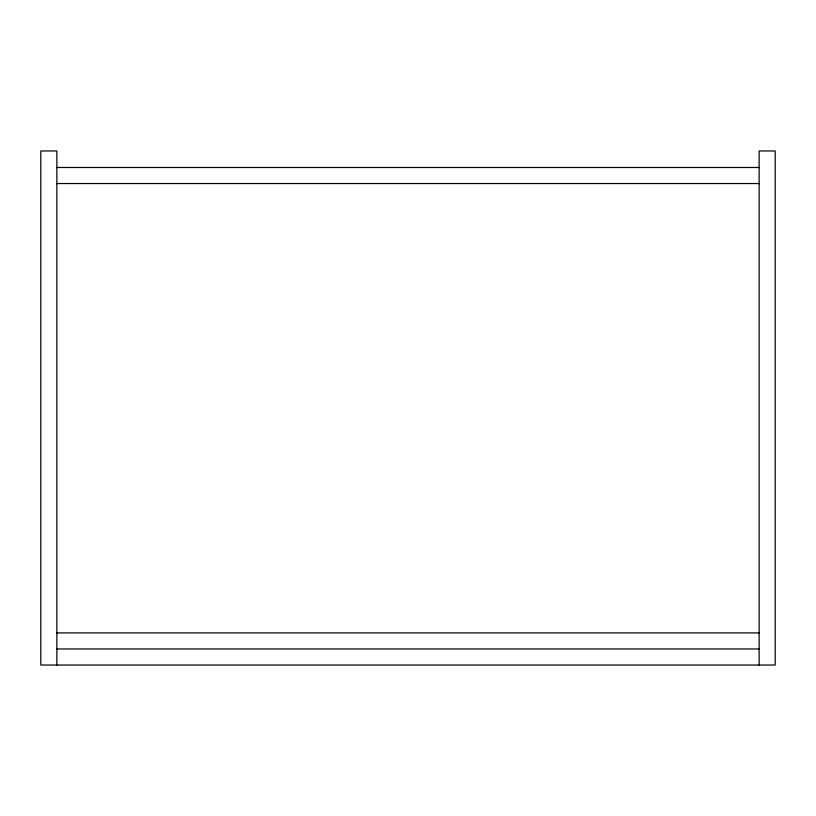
<?xml version="1.0" encoding="UTF-8"?>
<svg xmlns="http://www.w3.org/2000/svg" width="816" height="816" viewBox="0 0 816 816"><rect width="100%" height="100%" fill="white"/><g stroke="black" fill="none" stroke-linecap="round" stroke-linejoin="round"><path stroke-width="1.22" d="M56.865 167.484L759.135 167.484M56.865 183.549L759.135 183.549M56.865 632.91L759.135 632.91M56.865 648.975L759.135 648.975M759.135 665.04L759.135 150.96L775.2 150.96L775.2 665.04L40.8 665.04L40.8 150.96L56.865 150.96L56.865 665.04"/></g></svg>
